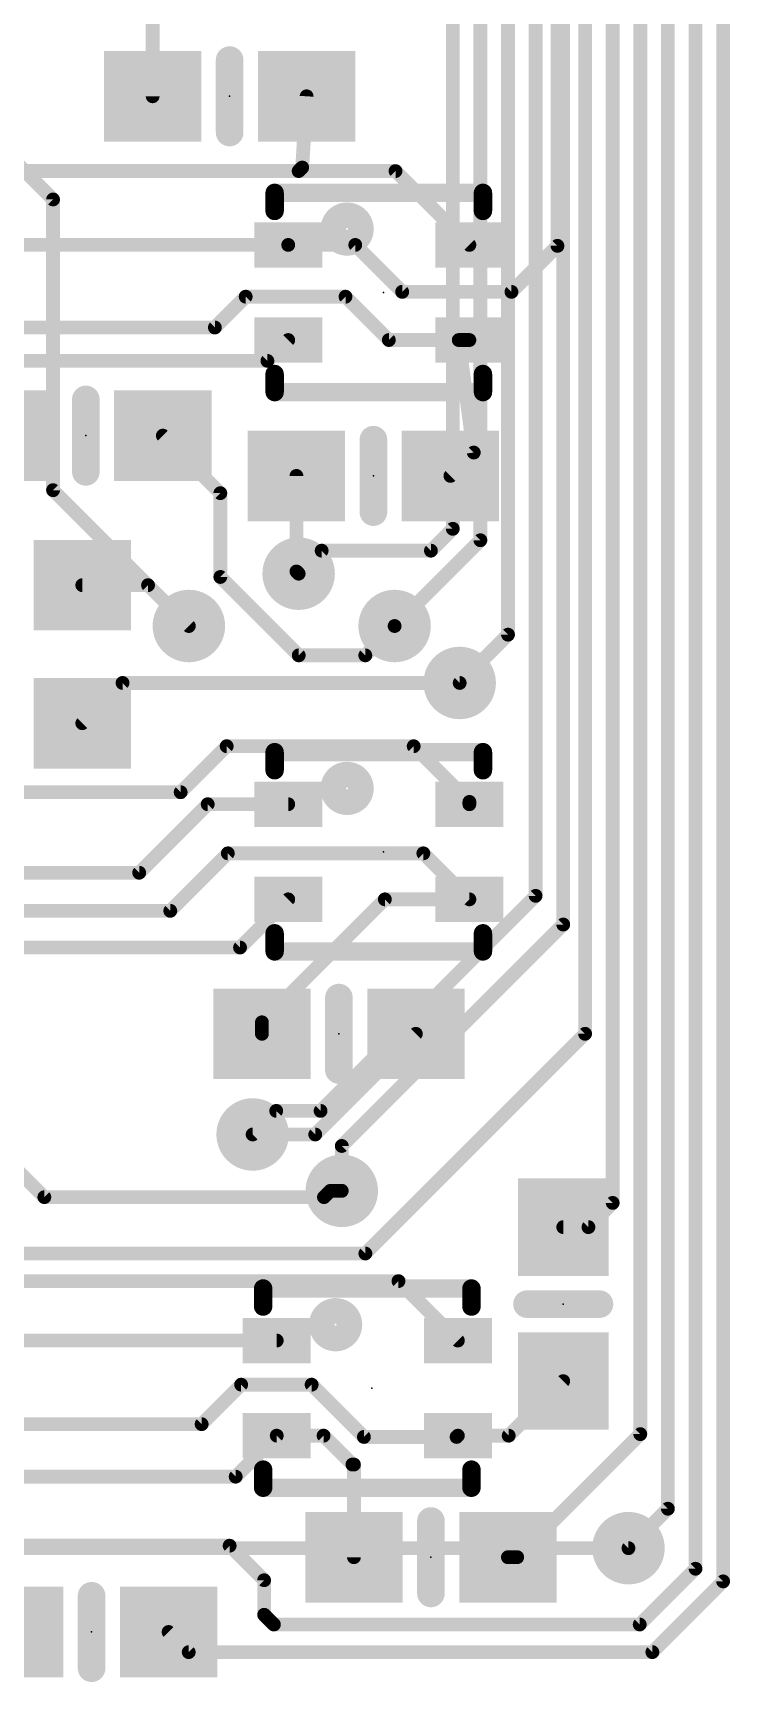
# Model space of a CAD drawing. Extents: x -74 to 74, y -25 to 38.
# Drawn here: x -7.63 to 0.06, y 0.27 to 18.48 of the extents above; entities that cross this region are included whole.
import ezdxf

# ---------------------------------------------------------------- set-up
doc = ezdxf.new("R2010")
doc.units = 0
for name, color, linetype in [('1', 12, 'CONTINUOUS'), ('16', 132, 'CONTINUOUS'), ('18', 110, 'CONTINUOUS'), ('21', 40, 'CONTINUOUS'), ('23', 40, 'CONTINUOUS')]:
    doc.layers.add(name, color=color, linetype=linetype)

# ---------------------------------------------------------------- blocks, each defined once
blk = doc.blocks.new('RECT')
blk.add_solid([(-0.5, -0.5), (0.5, -0.5), (-0.5, 0.5), (0.5, 0.5)])
blk = doc.blocks.new('ROUNDV')
at = {"const_width": 0.5}
blk.add_lwpolyline([(0, -0.25, 1), (0, 0.25, 1), (0, -0.25)], format="xyb", dxfattribs=at)

msp = doc.modelspace()

# ---------------------------------------------------------------- linework, layer by layer
at = {"layer": '1', "const_width": 0.1524}
for points in [[(-0.3175, 1.524), (-0.3175, 21.8487)], [(-0.6223, 2.1865), (-0.6223, 21.3352)], [(-0.0127, 21.3233), (-0.0127, 1.3843)], [(-1.2319, 5.5626), (-1.2319, 21.0827)], [(-0.9271, 21.209), (-0.9271, 3.0099)], [(-1.5367, 7.4295), (-1.5367, 20.9564)], [(-1.8415, 16.129), (-1.8415, 20.8302)], [(-6.311, 17.78), (-6.311, 18.7126)], [(-4.611, 17.78), (-4.66, 16.9935)], [(-9.1895, 16.9545), (-4.699, 16.9545)], [(-4.66, 16.9935), (-4.699, 16.9545)], [(-4.699, 16.9545), (-3.6295, 16.9545)], [(-3.6295, 16.9545), (-2.814, 16.139)], [(-4.814, 16.139), (-8.88, 16.139)], [(-4.814, 16.139), (-4.074, 16.139)], [(-4.074, 16.139), (-3.556, 15.621)], [(-2.3495, 15.621), (-1.8415, 16.129)], [(-3.556, 15.621), (-2.3495, 15.621)], [(-5.624, 15.2273), (-5.2837, 15.5676)], [(-5.2837, 15.5676), (-4.1816, 15.5676)], [(-3.703, 15.089), (-4.1816, 15.5676)], [(-5.624, 15.2273), (-9.8667, 15.2273)], [(-5.044, 14.859), (-4.814, 15.089)], [(-3.703, 15.089), (-2.814, 15.089)], [(-2.814, 15.089), (-2.9314, 15.089)], [(-2.7658, 13.8467), (-2.9314, 15.089)], [(-7.9375, 14.859), (-5.044, 14.859)], [(-5.5635, 13.3985), (-6.1985, 14.0335)], [(-2.7658, 13.8467), (-3.0235, 13.589)], [(-4.7235, 13.589), (-4.7235, 12.534)], [(-5.5635, 13.3985), (-5.5635, 12.4733)], [(-4.7235, 12.534), (-4.699, 12.5095)], [(-7.0875, 12.3825), (-6.3618, 12.3825)], [(-6.3618, 12.3825), (-5.9109, 11.9317)], [(-4.698, 11.6078), (-5.5635, 12.4733)], [(-3.6394, 11.9317), (-3.9632, 11.6078)], [(-3.9632, 11.6078), (-4.698, 11.6078)], [(-6.643, 11.303), (-7.0875, 10.8585)], [(-2.921, 11.303), (-6.643, 11.303)], [(-6.0016, 10.0965), (-5.4936, 10.6045)], [(-5.4936, 10.6045), (-3.429, 10.6045)], [(-3.429, 10.6045), (-2.814, 9.9895)], [(-8.0255, 10.0965), (-6.0016, 10.0965)], [(-5.703, 9.964), (-6.4595, 9.2075)], [(-4.814, 9.964), (-5.703, 9.964)], [(-2.814, 9.9895), (-2.814, 9.964)], [(-5.481, 9.422), (-6.116, 8.787)], [(-3.322, 9.422), (-5.481, 9.422)], [(-2.814, 8.914), (-3.322, 9.422)], [(-6.4595, 9.2075), (-8.763, 9.2075)], [(-5.346, 8.382), (-4.814, 8.914)], [(-3.747, 8.914), (-5.1045, 7.5565)], [(-2.814, 8.914), (-3.747, 8.914)], [(-6.116, 8.787), (-10.4495, 8.787)], [(-11.049, 8.382), (-5.346, 8.382)], [(-9.3735, 7.493), (-7.5066, 5.6261)], [(-5.1045, 7.5565), (-5.1045, 7.4295)], [(-3.4045, 7.4295), (-4.5158, 6.3182)], [(-3.9624, 5.0038), (-1.5367, 7.4295)], [(-4.5158, 6.3182), (-5.207, 6.3182)], [(-7.5066, 5.6261), (-4.4196, 5.6261)], [(-4.3498, 5.6959), (-4.4196, 5.6261)], [(-4.3498, 5.6959), (-4.2228, 5.6959)], [(-1.2319, 5.5626), (-1.4995, 5.295)], [(-1.778, 5.295), (-1.4995, 5.295)], [(-8.6623, 5.0038), (-3.9624, 5.0038)], [(-10.0965, 4.699), (-3.597, 4.699)], [(-3.597, 4.699), (-2.941, 4.043)], [(-4.941, 4.043), (-8.911, 4.043)], [(-1.778, 3.595), (-2.38, 2.993)], [(-5.77, 3.12), (-5.334, 3.556)], [(-5.334, 3.556), (-4.5557, 3.556)], [(-4.5557, 3.556), (-3.9785, 2.9788)], [(-10.132, 3.12), (-5.77, 3.12)], [(-4.941, 2.993), (-5.394, 2.54)], [(-4.4238, 2.993), (-4.941, 2.993)], [(-4.1047, 2.674), (-4.4238, 2.993)], [(-2.9552, 2.9788), (-3.9785, 2.9788)], [(-2.941, 2.993), (-2.9552, 2.9788)], [(-2.38, 2.993), (-2.941, 2.993)], [(-0.9271, 3.0099), (-2.286, 1.651)], [(-4.0885, 2.674), (-4.1047, 2.674)], [(-4.0885, 1.651), (-4.0885, 2.674)], [(-5.394, 2.54), (-12.1285, 2.54)], [(-1.0578, 1.751), (-0.6223, 2.1865)], [(-8.636, 1.778), (-5.461, 1.778)], [(-5.461, 1.778), (-5.08, 1.397)], [(-2.3885, 1.651), (-2.286, 1.651)], [(-5.08, 1.397), (-5.08, 1.016)], [(-0.9335, 0.9081), (-0.3175, 1.524)], [(-0.0127, 1.3843), (-0.7938, 0.6033)], [(-5.08, 1.016), (-4.9721, 0.9081)], [(-4.9721, 0.9081), (-0.9335, 0.9081)], [(-5.9127, 0.6033), (-6.135, 0.8255)], [(-0.7938, 0.6033), (-5.9127, 0.6033)]]:
    msp.add_lwpolyline(points, dxfattribs=at)
at = {"layer": '1', "const_width": 0.0762}
for points in [[(-4.573, 17.7776, 1), (-4.649, 17.7824)], [(-6.3491, 17.78, 1), (-6.2729, 17.78)], [(-4.699, 16.9926, 1), (-4.699, 16.9164)], [(-4.7259, 16.9814, 1), (-4.6721, 16.9276)], [(-4.699, 16.9164, 1), (-4.699, 16.9926)], [(-4.698, 16.9959, 1), (-4.622, 16.9911)], [(-4.6331, 16.9666, 1), (-4.6869, 17.0204)], [(-3.6026, 16.9814, 1), (-3.6564, 16.9276)], [(-3.6295, 16.9164, 1), (-3.6295, 16.9926)], [(-4.814, 16.1771, 1), (-4.814, 16.1009)], [(-4.814, 16.1009, 1), (-4.814, 16.1771)], [(-4.0471, 16.1659, 1), (-4.1009, 16.1121)], [(-4.074, 16.1009, 1), (-4.074, 16.1771)], [(-2.8409, 16.1121, 1), (-2.7871, 16.1659)], [(-1.8146, 16.1021, 1), (-1.8684, 16.1559)], [(-1.8796, 16.129, 1), (-1.8034, 16.129)], [(-3.556, 15.6591, 1), (-3.556, 15.5829)], [(-3.5829, 15.5941, 1), (-3.5291, 15.6479)], [(-2.3764, 15.6479, 1), (-2.3226, 15.5941)], [(-2.3495, 15.5829, 1), (-2.3495, 15.6591)], [(-5.2837, 15.6057, 1), (-5.2837, 15.5295)], [(-5.2567, 15.5407, 1), (-5.3106, 15.5945)], [(-4.1547, 15.5945, 1), (-4.2085, 15.5407)], [(-4.1816, 15.5295, 1), (-4.1816, 15.6057)], [(-5.624, 15.1892, 1), (-5.624, 15.2654)], [(-5.6509, 15.2542, 1), (-5.597, 15.2004)], [(-4.7871, 15.0621, 1), (-4.8409, 15.1159)], [(-3.703, 15.1271, 1), (-3.703, 15.0509)], [(-3.7299, 15.0621, 1), (-3.6761, 15.1159)], [(-2.9314, 15.1271, 1), (-2.9314, 15.0509)], [(-2.8936, 15.094, 1), (-2.9692, 15.084)], [(-2.814, 15.0509, 1), (-2.814, 15.1271)], [(-2.814, 15.0509, 1), (-2.814, 15.1271)], [(-5.044, 14.8209, 1), (-5.044, 14.8971)], [(-5.0709, 14.8859, 1), (-5.0171, 14.8321)], [(-6.1716, 14.0604, 1), (-6.2254, 14.0066)], [(-2.8035, 13.8417, 1), (-2.728, 13.8518)], [(-2.7388, 13.8198, 1), (-2.7927, 13.8737)], [(-4.6854, 13.589, 1), (-4.7616, 13.589)], [(-5.5254, 13.3985, 1), (-5.6016, 13.3985)], [(-3.0504, 13.6159, 1), (-2.9966, 13.5621)], [(-5.5904, 13.3716, 1), (-5.5366, 13.4254)], [(-4.7616, 12.534, 1), (-4.6854, 12.534)], [(-4.6966, 12.5609, 1), (-4.7504, 12.5071)], [(-4.7259, 12.4826, 1), (-4.6721, 12.5364)], [(-7.0875, 12.4206, 1), (-7.0875, 12.3444)], [(-6.3348, 12.4094, 1), (-6.3887, 12.3556)], [(-6.3618, 12.3444, 1), (-6.3618, 12.4206)], [(-5.5366, 12.5002, 1), (-5.5904, 12.4463)], [(-5.6016, 12.4733, 1), (-5.5254, 12.4733)], [(-5.9379, 11.9047, 1), (-5.884, 11.9586)], [(-3.6125, 11.9047, 1), (-3.6663, 11.9586)], [(-4.698, 11.6459, 1), (-4.698, 11.5697)], [(-4.725, 11.5809, 1), (-4.6711, 11.6347)], [(-3.9902, 11.6347, 1), (-3.9363, 11.5809)], [(-3.9632, 11.5697, 1), (-3.9632, 11.6459)], [(-6.643, 11.3411, 1), (-6.643, 11.2649)], [(-6.6161, 11.2761, 1), (-6.6699, 11.3299)], [(-2.921, 11.2649, 1), (-2.921, 11.3411)], [(-7.1144, 10.8854, 1), (-7.0606, 10.8316)], [(-5.4936, 10.6426, 1), (-5.4936, 10.5664)], [(-5.4666, 10.5776, 1), (-5.5205, 10.6314)], [(-3.4021, 10.6314, 1), (-3.4559, 10.5776)], [(-3.429, 10.5664, 1), (-3.429, 10.6426)], [(-6.0285, 10.1234, 1), (-5.9746, 10.0696)], [(-6.0016, 10.0584, 1), (-6.0016, 10.1346)], [(-5.703, 10.0021, 1), (-5.703, 9.9259)], [(-5.6761, 9.9371, 1), (-5.7299, 9.9909)], [(-4.814, 9.9259, 1), (-4.814, 10.0021)], [(-2.7759, 9.9895, 1), (-2.8521, 9.9895)], [(-2.8409, 9.9626, 1), (-2.7871, 10.0164)], [(-2.8521, 9.964, 1), (-2.7759, 9.964)], [(-5.481, 9.4601, 1), (-5.481, 9.3839)], [(-5.4541, 9.3951, 1), (-5.5079, 9.4489)], [(-3.2951, 9.4489, 1), (-3.3489, 9.3951)], [(-3.322, 9.3839, 1), (-3.322, 9.4601)], [(-6.4864, 9.2344, 1), (-6.4326, 9.1806)], [(-6.4595, 9.1694, 1), (-6.4595, 9.2456)], [(-4.7871, 8.8871, 1), (-4.8409, 8.9409)], [(-3.747, 8.9521, 1), (-3.747, 8.8759)], [(-3.7201, 8.8871, 1), (-3.7739, 8.9409)], [(-2.8409, 8.8871, 1), (-2.7871, 8.9409)], [(-2.814, 8.8759, 1), (-2.814, 8.9521)], [(-6.1429, 8.8139, 1), (-6.0891, 8.7601)], [(-6.116, 8.7489, 1), (-6.116, 8.8251)], [(-5.3729, 8.4089, 1), (-5.3191, 8.3551)], [(-5.346, 8.3439, 1), (-5.346, 8.4201)], [(-5.0664, 7.5565, 1), (-5.1426, 7.5565)], [(-5.1426, 7.4295, 1), (-5.0664, 7.4295)], [(-5.1314, 7.5834, 1), (-5.0776, 7.5296)], [(-3.3776, 7.4026, 1), (-3.4314, 7.4564)], [(-1.5748, 7.4295, 1), (-1.4986, 7.4295)], [(-1.5098, 7.4026, 1), (-1.5636, 7.4564)], [(-5.207, 6.3563, 1), (-5.207, 6.2801)], [(-4.5427, 6.3452, 1), (-4.4888, 6.2913)], [(-4.5158, 6.2801, 1), (-4.5158, 6.3563)], [(-7.5066, 5.6642, 1), (-7.5066, 5.588)], [(-7.5335, 5.5992, 1), (-7.4797, 5.653)], [(-4.4466, 5.653, 1), (-4.3927, 5.5992)], [(-4.4196, 5.588, 1), (-4.4196, 5.6642)], [(-4.3498, 5.734, 1), (-4.3498, 5.6578)], [(-4.3229, 5.669, 1), (-4.3767, 5.7229)], [(-4.2228, 5.6578, 1), (-4.2228, 5.734)], [(-1.27, 5.5626, 1), (-1.1938, 5.5626)], [(-1.205, 5.5357, 1), (-1.2588, 5.5895)], [(-1.778, 5.3331, 1), (-1.778, 5.2569)], [(-1.5264, 5.3219, 1), (-1.4726, 5.2681)], [(-1.4995, 5.2569, 1), (-1.4995, 5.3331)], [(-3.9893, 5.0307, 1), (-3.9355, 4.9769)], [(-3.9624, 4.9657, 1), (-3.9624, 5.0419)], [(-3.5701, 4.7259, 1), (-3.6239, 4.6721)], [(-3.597, 4.6609, 1), (-3.597, 4.7371)], [(-4.941, 4.0049, 1), (-4.941, 4.0811)], [(-2.9679, 4.0161, 1), (-2.9141, 4.0699)], [(-1.7511, 3.5681, 1), (-1.8049, 3.6219)], [(-5.334, 3.5941, 1), (-5.334, 3.5179)], [(-5.3071, 3.5291, 1), (-5.3609, 3.5829)], [(-4.5288, 3.5829, 1), (-4.5827, 3.5291)], [(-4.5557, 3.5179, 1), (-4.5557, 3.5941)], [(-5.7969, 3.1469, 1), (-5.7431, 3.0931)], [(-5.77, 3.0819, 1), (-5.77, 3.1581)], [(-4.941, 3.0311, 1), (-4.941, 2.9549)], [(-4.9141, 2.9661, 1), (-4.9679, 3.0199)], [(-4.3968, 3.0199, 1), (-4.4507, 2.9661)], [(-4.4238, 2.9549, 1), (-4.4238, 3.0311)], [(-3.9785, 3.0169, 1), (-3.9785, 2.9407)], [(-4.0054, 2.9518, 1), (-3.9515, 3.0057)], [(-2.9822, 3.0057, 1), (-2.9283, 2.9518)], [(-2.941, 3.0311, 1), (-2.941, 2.9549)], [(-2.9141, 2.9661, 1), (-2.9679, 3.0199)], [(-2.9552, 2.9407, 1), (-2.9552, 3.0169)], [(-2.4069, 3.0199, 1), (-2.3531, 2.9661)], [(-2.38, 2.9549, 1), (-2.38, 3.0311)], [(-0.9652, 3.0099, 1), (-0.889, 3.0099)], [(-0.9002, 2.983, 1), (-0.954, 3.0368)], [(-4.1047, 2.7121, 1), (-4.1047, 2.6359)], [(-4.1317, 2.647, 1), (-4.0778, 2.7009)], [(-4.0504, 2.674, 1), (-4.1266, 2.674)], [(-4.0885, 2.6359, 1), (-4.0885, 2.7121)], [(-5.4209, 2.5669, 1), (-5.3671, 2.5131)], [(-5.394, 2.5019, 1), (-5.394, 2.5781)], [(-0.6604, 2.1865, 1), (-0.5842, 2.1865)], [(-0.5954, 2.1595, 1), (-0.6492, 2.2134)], [(-5.4341, 1.8049, 1), (-5.4879, 1.7511)], [(-5.461, 1.7399, 1), (-5.461, 1.8161)], [(-4.1266, 1.651, 1), (-4.0504, 1.651)], [(-2.3885, 1.6891, 1), (-2.3885, 1.6129)], [(-2.3129, 1.6779, 1), (-2.2591, 1.6241)], [(-2.286, 1.6129, 1), (-2.286, 1.6891)], [(-1.0848, 1.7779, 1), (-1.0309, 1.724)], [(-5.0419, 1.397, 1), (-5.1181, 1.397)], [(-5.1069, 1.3701, 1), (-5.0531, 1.4239)], [(-0.3556, 1.524, 1), (-0.2794, 1.524)], [(-0.2906, 1.4971, 1), (-0.3444, 1.5509)], [(0.0142, 1.3574, 1), (-0.0396, 1.4112)], [(-0.0508, 1.3843, 1), (0.0254, 1.3843)], [(-5.1181, 1.016, 1), (-5.0419, 1.016)], [(-5.0531, 1.0429, 1), (-5.1069, 0.9891)], [(-4.9721, 0.9462, 1), (-4.9721, 0.87)], [(-4.999, 0.8811, 1), (-4.9451, 0.935)], [(-0.9604, 0.935, 1), (-0.9065, 0.8811)], [(-0.9335, 0.87, 1), (-0.9335, 0.9462)], [(-6.1081, 0.8524, 1), (-6.1619, 0.7986)], [(-5.9127, 0.6414, 1), (-5.9127, 0.5652)], [(-5.9397, 0.5763, 1), (-5.8858, 0.6302)], [(-0.8207, 0.6302, 1), (-0.7668, 0.5763)], [(-0.7938, 0.5652, 1), (-0.7938, 0.6414)]]:
    msp.add_lwpolyline(points, format="xyb", dxfattribs=at)
at = {"layer": '16', "const_width": 0.1524}
for points in [[(-1.778, 8.636), (-1.778, 20.574)], [(-2.0828, 8.9528), (-2.0828, 20.3708)], [(-2.3876, 20.2445), (-2.3876, 11.8364)], [(-2.9972, 13.0049), (-2.9972, 19.8127)], [(-2.6924, 19.939), (-2.6924, 12.8786)], [(-7.4104, 16.6411), (-9.4256, 18.6562)], [(-7.4104, 13.4312), (-7.4104, 16.6411)], [(-5.9109, 11.9317), (-7.4104, 13.4312)], [(-2.6924, 12.8786), (-3.6394, 11.9317)], [(-3.2386, 12.7635), (-2.9972, 13.0049)], [(-4.699, 12.5095), (-4.445, 12.7635)], [(-4.445, 12.7635), (-3.2386, 12.7635)], [(-2.3876, 11.8364), (-2.921, 11.303)], [(-4.457, 6.5786), (-2.0828, 8.9528)], [(-1.778, 8.636), (-4.2228, 6.1912)], [(-5.207, 6.3182), (-4.9466, 6.5786)], [(-4.457, 6.5786), (-4.9466, 6.5786)], [(-4.2228, 5.6959), (-4.2228, 6.1912)], [(-8.5996, 1.751), (-1.0578, 1.751)]]:
    msp.add_lwpolyline(points, dxfattribs=at)
at = {"layer": '16', "const_width": 0.0762}
for points in [[(-7.3723, 16.6411, 1), (-7.4486, 16.6411)], [(-7.4374, 16.6142, 1), (-7.3835, 16.6681)], [(-7.3835, 13.4581, 1), (-7.4374, 13.4042)], [(-7.4486, 13.4312, 1), (-7.3723, 13.4312)], [(-3.0353, 13.0049, 1), (-2.9591, 13.0049)], [(-2.9703, 12.978, 1), (-3.0241, 13.0318)], [(-2.6655, 12.8517, 1), (-2.7193, 12.9056)], [(-4.445, 12.8016, 1), (-4.445, 12.7254)], [(-4.4181, 12.7366, 1), (-4.4719, 12.7904)], [(-3.2655, 12.7904, 1), (-3.2117, 12.7366)], [(-3.2386, 12.7254, 1), (-3.2386, 12.8016)], [(-2.7305, 12.8786, 1), (-2.6543, 12.8786)], [(-4.7259, 12.5364, 1), (-4.6721, 12.4826)], [(-5.9379, 11.9047, 1), (-5.884, 11.9586)], [(-3.6663, 11.9586, 1), (-3.6125, 11.9047)], [(-2.4257, 11.8364, 1), (-2.3495, 11.8364)], [(-2.3607, 11.8095, 1), (-2.4145, 11.8633)], [(-2.9479, 11.3299, 1), (-2.8941, 11.2761)], [(-2.1209, 8.9528, 1), (-2.0447, 8.9528)], [(-2.0559, 8.9258, 1), (-2.1097, 8.9797)], [(-1.8161, 8.636, 1), (-1.7399, 8.636)], [(-1.7511, 8.6091, 1), (-1.8049, 8.6629)], [(-4.9466, 6.6167, 1), (-4.9466, 6.5405)], [(-4.9197, 6.5517, 1), (-4.9736, 6.6055)], [(-4.4839, 6.6055, 1), (-4.43, 6.5517)], [(-4.457, 6.5405, 1), (-4.457, 6.6167)], [(-5.2339, 6.3452, 1), (-5.1801, 6.2913)], [(-4.1847, 6.1912, 1), (-4.2609, 6.1912)], [(-4.2497, 6.2181, 1), (-4.1959, 6.1643)], [(-4.2609, 5.6959, 1), (-4.1847, 5.6959)], [(-1.0578, 1.7128, 1), (-1.0578, 1.7891)]]:
    msp.add_lwpolyline(points, format="xyb", dxfattribs=at)
at = {"layer": '21'}
for points, const_width in [([(-5.461, 18.18), (-5.461, 17.38)], 0.3048), ([(-4.964, 16.514), (-4.964, 16.714)], 0.2032), ([(-4.964, 16.714), (-2.664, 16.714)], 0.2032), ([(-2.664, 16.714), (-2.664, 16.514)], 0.2032), ([(-4.964, 14.714), (-4.964, 14.514)], 0.2032), ([(-2.664, 14.514), (-2.664, 14.714)], 0.2032), ([(-7.0485, 13.6335), (-7.0485, 14.4335)], 0.3048), ([(-4.964, 14.514), (-2.664, 14.514)], 0.2032), ([(-3.8735, 13.989), (-3.8735, 13.189)], 0.3048), ([(-4.964, 10.339), (-4.964, 10.539)], 0.2032), ([(-4.964, 10.539), (-2.664, 10.539)], 0.2032), ([(-2.664, 10.539), (-2.664, 10.339)], 0.2032), ([(-4.964, 8.539), (-4.964, 8.339)], 0.2032), ([(-2.664, 8.339), (-2.664, 8.539)], 0.2032), ([(-4.964, 8.339), (-2.664, 8.339)], 0.2032), ([(-4.2545, 7.0295), (-4.2545, 7.8295)], 0.3048), ([(-5.091, 4.418), (-5.091, 4.618)], 0.2032), ([(-5.091, 4.618), (-2.791, 4.618)], 0.2032), ([(-2.791, 4.618), (-2.791, 4.418)], 0.2032), ([(-1.378, 4.445), (-2.178, 4.445)], 0.3048), ([(-5.091, 2.618), (-5.091, 2.418)], 0.2032), ([(-2.791, 2.418), (-2.791, 2.618)], 0.2032), ([(-5.091, 2.418), (-2.791, 2.418)], 0.2032), ([(-3.2385, 1.251), (-3.2385, 2.051)], 0.3048), ([(-6.985, 0.4255), (-6.985, 1.2255)], 0.3048)]:
    msp.add_lwpolyline(points, dxfattribs=dict(at, const_width=const_width))
for points, const_width in [([(-5.3848, 18.18, 1), (-5.5372, 18.18)], 0.1524), ([(-5.5372, 17.38, 1), (-5.3848, 17.38)], 0.1524), ([(-4.9132, 16.714, 1), (-5.0148, 16.714)], 0.1016), ([(-4.964, 16.7648, 1), (-4.964, 16.6632)], 0.1016), ([(-2.6132, 16.714, 1), (-2.7148, 16.714)], 0.1016), ([(-2.664, 16.6632, 1), (-2.664, 16.7648)], 0.1016), ([(-4.164, 16.1726, 1), (-4.164, 16.4554, 1), (-4.164, 16.1726)], 0.3048), ([(-5.0148, 16.514, 1), (-4.9132, 16.514)], 0.1016), ([(-2.7148, 16.514, 1), (-2.6132, 16.514)], 0.1016), ([(-4.9132, 14.714, 1), (-5.0148, 14.714)], 0.1016), ([(-2.6132, 14.714, 1), (-2.7148, 14.714)], 0.1016), ([(-6.9723, 14.4335, 1), (-7.1247, 14.4335)], 0.1524), ([(-4.964, 14.5648, 1), (-4.964, 14.4632)], 0.1016), ([(-5.0148, 14.514, 1), (-4.9132, 14.514)], 0.1016), ([(-2.7148, 14.514, 1), (-2.6132, 14.514)], 0.1016), ([(-2.664, 14.4632, 1), (-2.664, 14.5648)], 0.1016), ([(-3.7973, 13.989, 1), (-3.9497, 13.989)], 0.1524), ([(-7.1247, 13.6335, 1), (-6.9723, 13.6335)], 0.1524), ([(-3.9497, 13.189, 1), (-3.7973, 13.189)], 0.1524), ([(-4.9132, 10.539, 1), (-5.0148, 10.539)], 0.1016), ([(-4.964, 10.5898, 1), (-4.964, 10.4882)], 0.1016), ([(-2.6132, 10.539, 1), (-2.7148, 10.539)], 0.1016), ([(-2.664, 10.4882, 1), (-2.664, 10.5898)], 0.1016), ([(-5.0148, 10.339, 1), (-4.9132, 10.339)], 0.1016), ([(-4.164, 9.9976, 1), (-4.164, 10.2804, 1), (-4.164, 9.9976)], 0.3048), ([(-2.7148, 10.339, 1), (-2.6132, 10.339)], 0.1016), ([(-4.9132, 8.539, 1), (-5.0148, 8.539)], 0.1016), ([(-2.6132, 8.539, 1), (-2.7148, 8.539)], 0.1016), ([(-4.964, 8.3898, 1), (-4.964, 8.2882)], 0.1016), ([(-5.0148, 8.339, 1), (-4.9132, 8.339)], 0.1016), ([(-2.7148, 8.339, 1), (-2.6132, 8.339)], 0.1016), ([(-2.664, 8.2882, 1), (-2.664, 8.3898)], 0.1016), ([(-4.1783, 7.8295, 1), (-4.3307, 7.8295)], 0.1524), ([(-4.3307, 7.0295, 1), (-4.1783, 7.0295)], 0.1524), ([(-5.0402, 4.618, 1), (-5.1418, 4.618)], 0.1016), ([(-5.091, 4.6688, 1), (-5.091, 4.5672)], 0.1016), ([(-2.7402, 4.618, 1), (-2.8418, 4.618)], 0.1016), ([(-2.791, 4.5672, 1), (-2.791, 4.6688)], 0.1016), ([(-2.178, 4.5212, 1), (-2.178, 4.3688)], 0.1524), ([(-1.378, 4.3688, 1), (-1.378, 4.5212)], 0.1524), ([(-5.1418, 4.418, 1), (-5.0402, 4.418)], 0.1016), ([(-4.291, 4.0766, 1), (-4.291, 4.3594, 1), (-4.291, 4.0766)], 0.3048), ([(-2.8418, 4.418, 1), (-2.7402, 4.418)], 0.1016), ([(-5.0402, 2.618, 1), (-5.1418, 2.618)], 0.1016), ([(-2.7402, 2.618, 1), (-2.8418, 2.618)], 0.1016), ([(-5.091, 2.4688, 1), (-5.091, 2.3672)], 0.1016), ([(-5.1418, 2.418, 1), (-5.0402, 2.418)], 0.1016), ([(-2.8418, 2.418, 1), (-2.7402, 2.418)], 0.1016), ([(-2.791, 2.3672, 1), (-2.791, 2.4688)], 0.1016), ([(-3.1623, 2.051, 1), (-3.3147, 2.051)], 0.1524), ([(-6.9088, 1.2255, 1), (-7.0612, 1.2255)], 0.1524), ([(-3.3147, 1.251, 1), (-3.1623, 1.251)], 0.1524), ([(-7.0612, 0.4255, 1), (-6.9088, 0.4255)], 0.1524)]:
    msp.add_lwpolyline(points, format="xyb", dxfattribs=dict(at, const_width=const_width))
at = {"layer": '23'}
for p in [(-5.461, 17.78), (-3.764, 15.614), (-7.0485, 14.0335), (-3.8735, 13.589), (-3.764, 9.439), (-4.2545, 7.4295), (-1.778, 4.445), (-3.891, 3.518), (-3.2385, 1.651), (-6.985, 0.8255)]:
    msp.add_point(p, dxfattribs=at)

# ---------------------------------------------------------------- block references
at = {"layer": '1', "xscale": 1.075}
for p in [(-6.311, 17.78), (-4.611, 17.78), (-4.7235, 13.589), (-3.0235, 13.589)]:
    msp.add_blockref('RECT', p, dxfattribs=at)
at = {"layer": '1', "xscale": 0.75, "yscale": 0.5}
for p in [(-4.814, 16.139), (-2.814, 16.139), (-4.814, 15.089), (-2.814, 15.089), (-4.814, 9.964), (-2.814, 9.964), (-4.814, 8.914), (-2.814, 8.914), (-4.941, 4.043), (-2.941, 4.043), (-4.941, 2.993), (-2.941, 2.993)]:
    msp.add_blockref('RECT', p, dxfattribs=at)
at = {"layer": '1', "xscale": 1.075}
for p, rotation in [((-7.8985, 14.0335), 180), ((-6.1985, 14.0335), 180), ((-7.0875, 12.3825), 180), ((-7.0875, 10.8585), 180), ((-5.1045, 7.4295), 180), ((-3.4045, 7.4295), 180), ((-1.778, 5.295), 270), ((-1.778, 3.595), 270), ((-4.0885, 1.651), 180), ((-2.3885, 1.651), 180), ((-7.835, 0.8255), 180), ((-6.135, 0.8255), 180)]:
    msp.add_blockref('RECT', p, dxfattribs=dict(at, rotation=rotation))
at = {"layer": '18', "xscale": 0.8001, "yscale": 0.8001}
for p in [(-4.699, 12.5095), (-4.699, 12.5095), (-5.9109, 11.9317), (-5.9109, 11.9317), (-3.6394, 11.9317), (-3.6394, 11.9317), (-2.921, 11.303), (-2.921, 11.303), (-5.207, 6.3182), (-5.207, 6.3182), (-4.2228, 5.6959), (-4.2228, 5.6959), (-1.0578, 1.751), (-1.0578, 1.751)]:
    msp.add_blockref('ROUNDV', p, dxfattribs=at)

doc.saveas('drawing.dxf')
